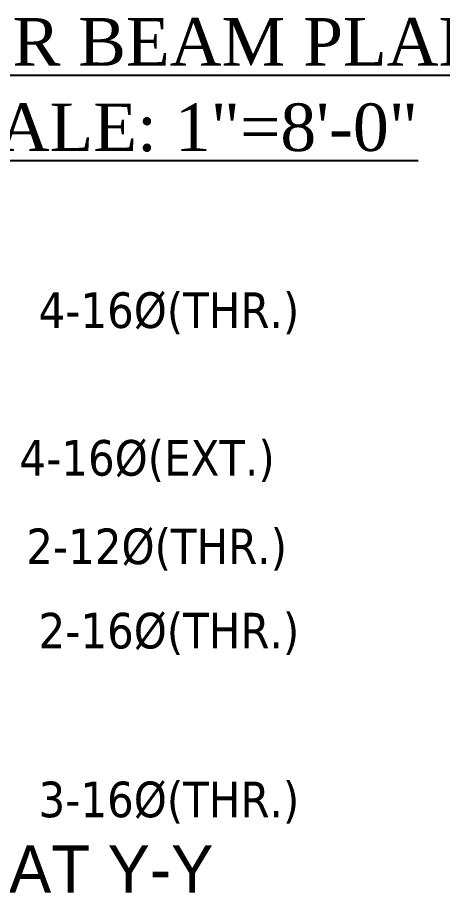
# Model space of a CAD drawing. Header units: inches. Extents: x -5142662 to -4941318, y -3361958 to -3160563.
# Drawn here: x -5041927.4 to -5041819.9, y -3261345.2 to -3261123.7 of the extents above; entities that cross this region are included whole.
import ezdxf
from ezdxf.enums import TextEntityAlignment as Align

# ---------------------------------------------------------------- set-up
doc = ezdxf.new("R2010")
doc.units = ezdxf.units.IN
doc.header["$LTSCALE"] = 2
doc.header["$MEASUREMENT"] = 0
doc.layers.add('TEXT', color=181, linetype='CONTINUOUS', lineweight=25)
doc.layers.add('WAll', color=20, linetype='CONTINUOUS')
doc.styles.add('ordinary', font='times.ttf')
doc.styles.add('TAHOMA', font='tahoma.ttf', dxfattribs={"height": 9})
doc.styles.add('Text', font='GOTHIC.TTF', dxfattribs={"height": 6})

# ---------------------------------------------------------------- blocks, each defined once
blk = doc.blocks.new('JGKJFKFNF')
at = {"layer": 'TEXT', "ltscale": 20, "style": 'TAHOMA'}
for s, p in [('4-16%%C(THR.)', (137163.18, -31582.11)), ('4-16%%C(EXT.)', (137158.35, -31619.44)), ('2-12%%C(THR.)', (137160.08, -31641.81)), ('2-16%%C(THR.)', (137163.18, -31663.12)), ('3-16%%C(THR.)', (137163.18, -31705.79))]:
    blk.add_text(s, height=9, dxfattribs=at).set_placement(p)
at = {"layer": 'TEXT', "style": 'Text'}
blk.add_text(' SECTION OF SF1AT Y-Y', height=12, dxfattribs=at).set_placement((137019.28, -31724.9))

msp = doc.modelspace()

# ---------------------------------------------------------------- block references
at = {"layer": 'WAll'}
msp.add_blockref('JGKJFKFNF', (-5179085.26, -3229620.1), dxfattribs=at)

# ---------------------------------------------------------------- texts
at = {"layer": 'WAll', "style": 'ordinary'}
for s, p in [('%%UFLOOR BEAM PLAN', (-5041891.91, -3261129.87)), ('%%USCALE: 1"=8\'-0"', (-5041890.32, -3261151.48))]:
    msp.add_text(s, height=12, dxfattribs=at).set_placement(p, align=Align.MIDDLE_CENTER)

doc.saveas('drawing.dxf')
